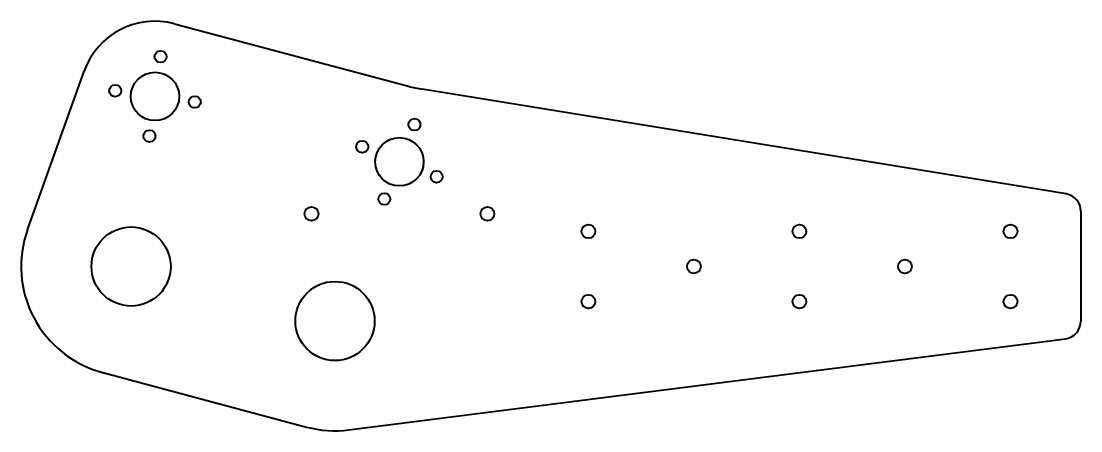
# Model space of a CAD drawing. Header units: inches. Extents: x -3.1 to 12, y -1.3 to 4.5.
import ezdxf

# ---------------------------------------------------------------- set-up
doc = ezdxf.new("R2010")
doc.units = ezdxf.units.IN
doc.header["$MEASUREMENT"] = 0
doc.layers.add('Visible', color=7, linetype='Continuous', lineweight=40)

msp = doc.modelspace()

# ---------------------------------------------------------------- linework, layer by layer
at = {"layer": 'Visible'}
for p, q in [((-0.883, 4.456), (2.442, 3.565)), ((-2.972, 1.524), (-2.169, 3.78)), ((11.79, 2.034), (2.639, 3.523)), ((12, 1.787), (12, 0.22)), ((1.595, -1.326), (11.782, -0.028)), ((-1.904, -0.509), (0.993, -1.286))]:
    msp.add_line(p, q, dxfattribs=at)
for centre, radius in [((-1.081, 3.987), 0.0846), ((-1.16, 3.421), 0.344), ((-1.725, 3.501), 0.0846), ((-0.595, 3.342), 0.0846), ((2.528, 3.02), 0.0846), ((-1.239, 2.856), 0.0846), ((1.785, 2.704), 0.0846), ((2.314, 2.49), 0.344), ((2.843, 2.277), 0.0846), ((2.1, 1.961), 0.0846), ((1.064, 1.75), 0.098), ((3.564, 1.75), 0.098), ((-1.5, 1), 0.563), ((5, 1.5), 0.098), ((8, 1.5), 0.098), ((11, 1.5), 0.098), ((6.5, 1), 0.098), ((9.5, 1), 0.098), ((1.398, 0.224), 0.563), ((5, 0.5), 0.098), ((8, 0.5), 0.098), ((11, 0.5), 0.098)]:
    msp.add_circle(centre, radius, dxfattribs=at)
for centre, radius, start, end in [((-1.16, 3.421), 1.071, 75, 160.4101), ((2.96, 5.497), 2, 255, 260.7619), ((11.75, 1.787), 0.25, 0, 80.7619), ((-1.5, 1), 1.563, 160.4101, 255), ((11.75, 0.22), 0.25, 277.265, 0), ((1.398, 0.224), 1.562, 255, 277.265)]:
    msp.add_arc(centre, radius, start, end, dxfattribs=at)

doc.saveas('drawing.dxf')
